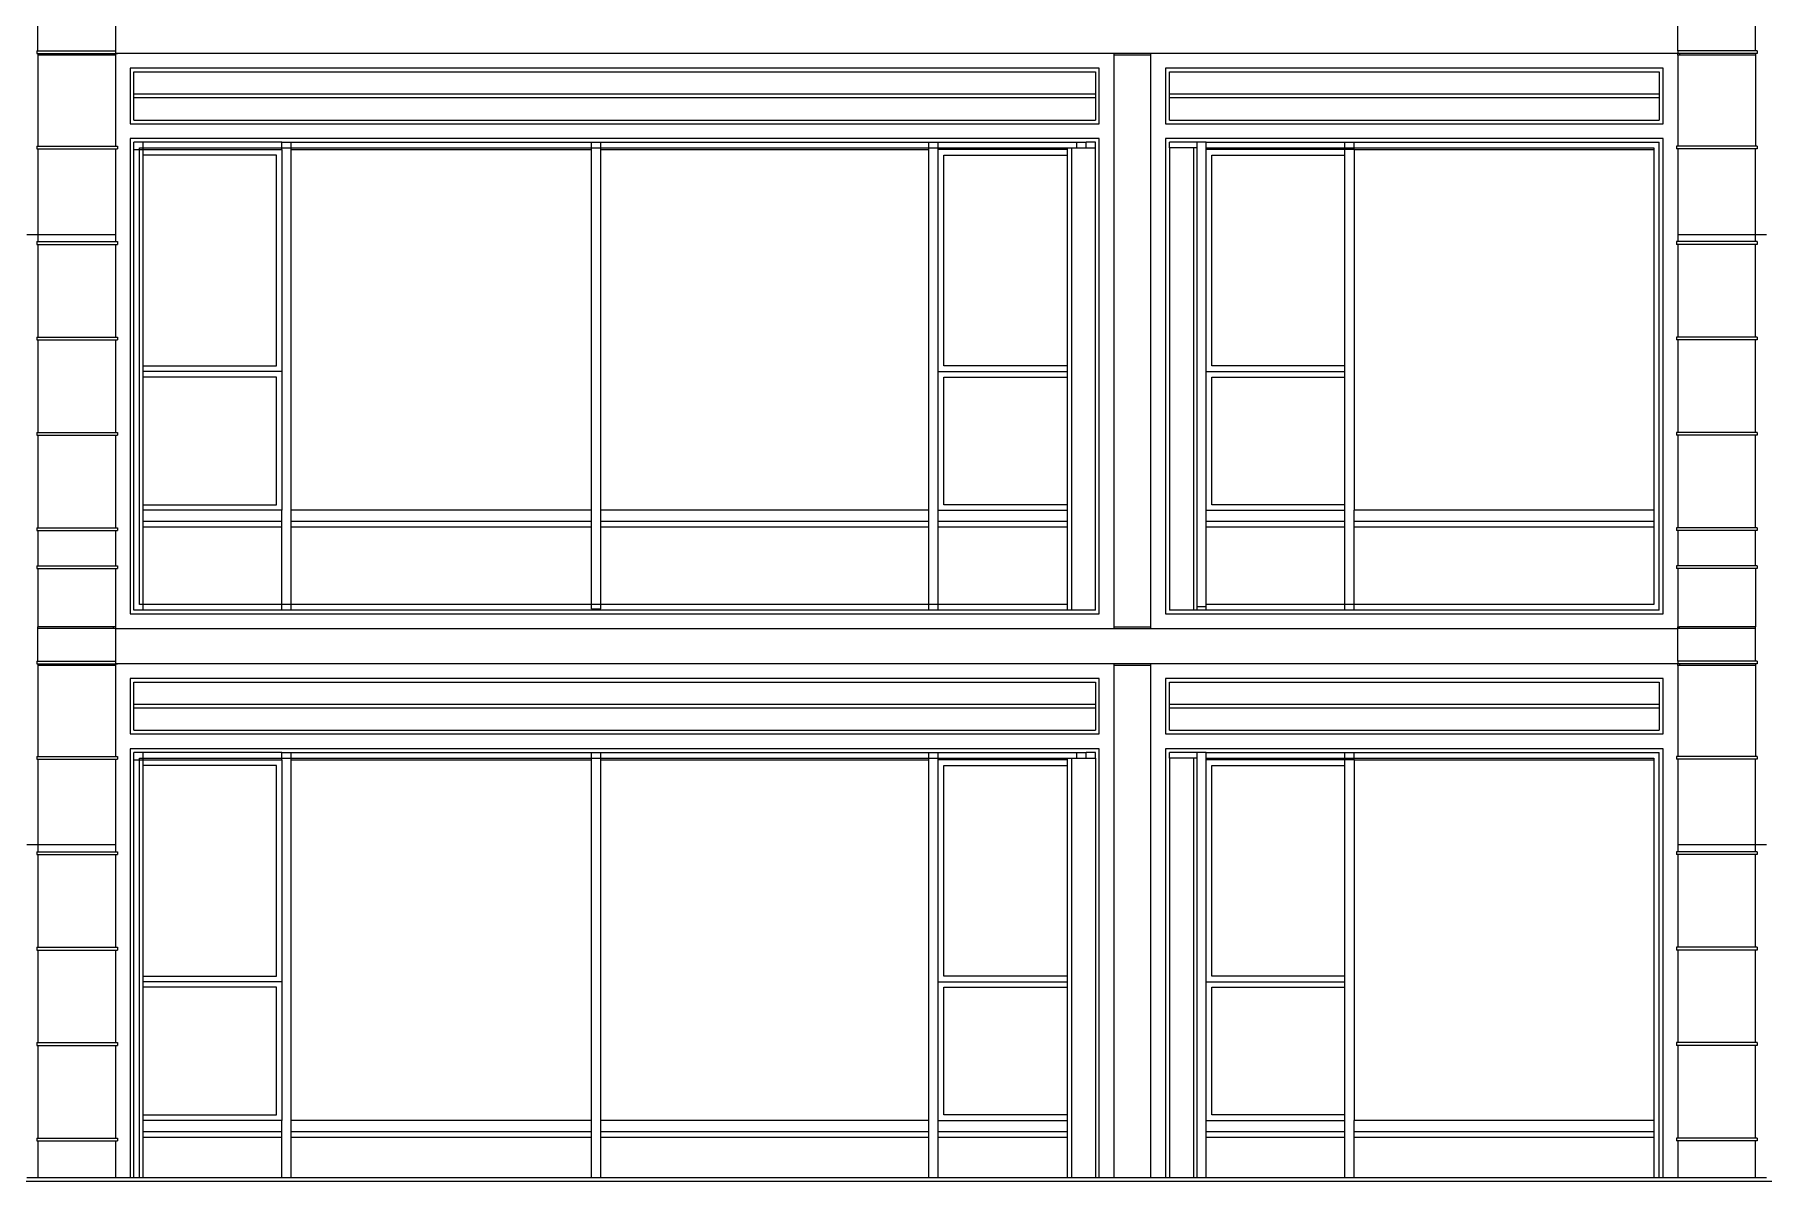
# Model space of a CAD drawing. Extents: x -311 to 61613, y 0 to 58400.
# Drawn here: x 34462 to 43813, y 7210 to 13412 of the extents above; entities that cross this region are included whole.
import ezdxf

# ---------------------------------------------------------------- set-up
doc = ezdxf.new("R2010")
doc.units = 0
doc.header["$LTSCALE"] = 1000
doc.header["$MEASUREMENT"] = 0
doc.layers.add('AD-AREA-OUTL', color=31, linetype='Continuous')

msp = doc.modelspace()

# ---------------------------------------------------------------- linework, layer by layer
at = {"layer": 'AD-AREA-OUTL', "color": 252}
for p, q in [((34479.8, 13324.2), (34479.8, 13500)), ((34900, 13500), (34900, 13324.2)), ((43349.7, 13324.2), (43349.7, 13500)), ((43769.9, 13324.2), (43769.9, 13500)), ((34474.2, 13324.2), (34479.8, 13324.2)), ((34474.2, 13324.2), (34474.2, 13309.2)), ((34474.2, 13309.2), (34479.8, 13309.2)), ((34479.8, 13324.2), (34900, 13324.2)), ((34479.8, 13309.2), (34889.7, 13309.2)), ((34479.8, 13309.2), (34479.8, 13300)), ((34479.8, 13300), (34479.8, 12808.4)), ((34889.7, 13300), (34479.8, 13300)), ((34889.7, 13309.2), (34889.7, 13300)), ((34889.7, 13309.2), (34900, 13309.2)), ((34900, 13300), (34889.7, 13300)), ((34900, 13324.2), (34900, 13310.1)), ((34909.8, 13310.1), (34900, 13310.1)), ((34900, 13309.2), (34909.8, 13309.2)), ((34900, 13309.2), (34900, 13300)), ((34900, 13300), (34900, 12808.4)), ((40299.9, 13310.1), (34909.8, 13310.1)), ((34909.8, 13310.1), (34909.8, 13309.2)), ((40299.9, 13310.1), (40299.9, 13300)), ((40500, 13310.1), (40299.9, 13310.1)), ((40299.9, 13300), (40299.9, 10210)), ((40500, 13300), (40299.9, 13300)), ((40500, 13300), (40500, 13310.1)), ((43342.3, 13310.1), (40500, 13310.1)), ((40500, 10210), (40500, 13300)), ((43349.7, 13310.1), (43342.3, 13310.1)), ((43342.3, 13310.1), (43342.3, 13309.2)), ((43349.7, 13309.2), (43342.3, 13309.2)), ((43349.7, 13324.2), (43349.7, 13310.1)), ((43769.9, 13324.2), (43349.7, 13324.2)), ((43359.9, 13309.2), (43349.7, 13309.2)), ((43349.7, 13300), (43349.7, 13309.2)), ((43359.9, 13300), (43349.7, 13300)), ((43349.7, 13300), (43349.7, 12808.4)), ((43769.9, 13309.2), (43359.9, 13309.2)), ((43359.9, 13309.2), (43359.9, 13300)), ((43769.9, 13300), (43359.9, 13300)), ((43779.8, 13324.2), (43769.9, 13324.2)), ((43779.8, 13309.2), (43769.9, 13309.2)), ((43769.9, 13309.2), (43769.9, 13300)), ((43769.9, 13300), (43769.9, 12808.4)), ((43779.8, 13324.2), (43779.8, 13309.2)), ((40219.9, 13230), (34979.7, 13230)), ((34979.7, 13230), (34979.7, 12930)), ((34999.8, 13090), (34999.8, 13210)), ((34999.8, 13210), (40199.8, 13210)), ((40199.8, 13210), (40199.8, 13090)), ((40219.9, 12930), (40219.9, 13230)), ((40579.7, 13230), (40579.7, 12930)), ((43270, 13230), (40579.7, 13230)), ((40599.8, 13090), (40599.8, 13210)), ((40599.8, 13210), (43249.9, 13210)), ((43249.9, 13210), (43249.9, 13090)), ((43270, 12930), (43270, 13230)), ((34999.8, 13070), (34999.8, 13090)), ((40199.8, 13090), (34999.8, 13090)), ((34999.8, 12950), (34999.8, 13070)), ((40199.8, 13070), (34999.8, 13070)), ((40199.8, 13090), (40199.8, 13070)), ((40199.8, 13070), (40199.8, 12950)), ((40599.8, 13070), (40599.8, 13090)), ((43249.9, 13090), (40599.8, 13090)), ((40599.8, 12950), (40599.8, 13070)), ((43249.9, 13070), (40599.8, 13070)), ((43249.9, 13090), (43249.9, 13070)), ((43249.9, 13070), (43249.9, 12950)), ((34979.7, 12930), (40219.9, 12930)), ((34999.8, 12950), (40199.8, 12950)), ((40579.7, 12930), (43270, 12930)), ((40599.8, 12950), (43249.9, 12950)), ((40219.9, 12850), (34979.7, 12850)), ((34979.7, 12850), (34979.7, 10280)), ((35049.9, 12830), (34999.8, 12830)), ((34999.8, 12790), (34999.8, 12830)), ((35799.9, 12830), (35049.9, 12830)), ((35049.9, 12800), (35049.9, 12830)), ((35799.9, 12830), (35850, 12830)), ((35799.9, 12800), (35799.9, 12830)), ((35850, 12800), (35850, 12830)), ((35850, 12830), (37474.5, 12830)), ((37474.5, 12830), (37524.6, 12830)), ((37474.5, 12800), (37474.5, 12830)), ((37524.6, 12830), (39299.8, 12830)), ((37524.6, 12800), (37524.6, 12830)), ((39299.8, 12830), (39349.9, 12830)), ((39299.8, 12800), (39299.8, 12830)), ((39349.9, 12830), (40099.9, 12830)), ((39349.9, 12800), (39349.9, 12830)), ((40099.9, 12830), (40149.7, 12830)), ((40099.9, 12800), (40099.9, 12830)), ((40199.8, 12830), (40149.7, 12830)), ((40149.7, 12800), (40149.7, 12830)), ((40199.8, 12800), (40199.8, 12830)), ((40219.9, 10280), (40219.9, 12850)), ((43270, 12850), (40579.7, 12850)), ((40579.7, 12850), (40579.7, 10280)), ((40749.7, 12830), (40599.8, 12830)), ((40599.8, 12800), (40599.8, 12830)), ((40799.8, 12830), (40749.7, 12830)), ((40749.7, 12800), (40749.7, 12830)), ((40799.8, 12800), (40799.8, 12830)), ((40799.8, 12830), (41549.8, 12830)), ((41549.8, 12800), (41549.8, 12830)), ((41549.8, 12830), (41599.9, 12830)), ((41599.9, 12830), (43249.9, 12830)), ((41599.9, 12800), (41599.9, 12830)), ((43249.9, 10300), (43249.9, 12830)), ((43270, 10280), (43270, 12850)), ((34474.2, 12808.4), (34479.8, 12808.4)), ((34474.2, 12808.4), (34474.2, 12793.4)), ((34474.2, 12793.4), (34479.8, 12793.4)), ((34479.8, 12808.4), (34900, 12808.4)), ((34479.8, 12793.4), (34900, 12793.4)), ((34479.8, 12793.4), (34479.8, 12330)), ((34900, 12808.4), (34909.8, 12808.4)), ((34900, 12793.4), (34909.8, 12793.4)), ((34900, 12793.4), (34900, 12330)), ((34909.8, 12808.4), (34909.8, 12793.4)), ((34999.8, 12790), (35029.8, 12790)), ((34999.8, 10300), (34999.8, 12790)), ((35029.8, 12790), (35029.8, 12800)), ((35029.8, 12800), (35049.9, 12800)), ((35029.8, 12790), (35049.9, 12790)), ((35029.8, 10330), (35029.8, 12790)), ((35049.9, 12790), (35049.9, 12800)), ((35049.9, 12800), (35799.9, 12800)), ((35049.9, 12760), (35049.9, 12790)), ((35049.9, 12790), (35799.9, 12790)), ((35049.9, 11620), (35049.9, 12760)), ((35769.9, 12760), (35049.9, 12760)), ((35769.9, 11620), (35769.9, 12760)), ((35799.9, 12800), (35850, 12800)), ((35799.9, 12790), (35799.9, 12800)), ((35799.9, 12790), (35799.9, 11590)), ((35850, 12790), (35850, 12800)), ((35850, 12800), (37474.5, 12800)), ((35850, 10840), (35850, 12790)), ((35850, 12790), (37474.5, 12790)), ((37474.5, 12800), (37524.6, 12800)), ((37474.5, 12790), (37474.5, 12800)), ((37474.5, 10840), (37474.5, 12790)), ((37524.6, 12800), (39299.8, 12800)), ((37524.6, 12790), (37524.6, 12800)), ((37524.6, 10840), (37524.6, 12790)), ((37524.6, 12790), (39299.8, 12790)), ((39299.8, 12800), (39349.9, 12800)), ((39299.8, 12790), (39299.8, 12800)), ((39299.8, 10840), (39299.8, 12790)), ((39349.9, 12800), (40049.8, 12800)), ((39349.9, 12790), (39349.9, 12800)), ((39349.9, 11590), (39349.9, 12790)), ((40049.8, 12790), (39349.9, 12790)), ((39379.9, 12760), (40049.8, 12760)), ((39379.9, 11620), (39379.9, 12760)), ((40049.8, 12790), (40049.8, 12800)), ((40049.8, 12800), (40069.9, 12800)), ((40049.8, 12760), (40049.8, 12790)), ((40049.8, 11620), (40049.8, 12760)), ((40069.9, 12800), (40099.9, 12800)), ((40069.9, 12800), (40069.9, 10300)), ((40099.9, 12800), (40149.7, 12800)), ((40149.7, 12800), (40199.8, 12800)), ((40199.8, 10300), (40199.8, 12800)), ((40599.8, 12800), (40599.8, 10300)), ((40730, 12800), (40599.8, 12800)), ((40730, 12800), (40730, 10300)), ((40749.7, 12800), (40730, 12800)), ((40749.7, 10320), (40749.7, 12800)), ((40799.8, 12790), (40799.8, 12800)), ((40799.8, 12800), (41549.8, 12800)), ((40799.8, 11590), (40799.8, 12790)), ((41549.8, 12790), (40799.8, 12790)), ((40829.8, 12760), (41549.8, 12760)), ((40829.8, 11620), (40829.8, 12760)), ((41549.8, 12790), (41549.8, 12800)), ((41549.8, 12800), (41599.9, 12800)), ((41549.8, 12760), (41549.8, 12790)), ((41599.9, 12790), (41549.8, 12790)), ((41549.8, 11620), (41549.8, 12760)), ((41599.9, 12800), (43219.9, 12800)), ((41599.9, 12790), (41599.9, 12800)), ((41599.9, 12790), (41599.9, 10840)), ((41599.9, 12790), (43219.9, 12790)), ((43219.9, 12800), (43219.9, 12790)), ((43219.9, 12790), (43219.9, 10840)), ((43349.7, 12808.4), (43342.3, 12808.4)), ((43342.3, 12808.4), (43342.3, 12793.4)), ((43349.7, 12793.4), (43342.3, 12793.4)), ((43769.9, 12808.4), (43349.7, 12808.4)), ((43769.9, 12793.4), (43349.7, 12793.4)), ((43349.7, 12793.4), (43349.7, 12330)), ((43779.8, 12808.4), (43769.9, 12808.4)), ((43779.8, 12793.4), (43769.9, 12793.4)), ((43769.9, 12330), (43769.9, 12793.4)), ((43779.8, 12808.4), (43779.8, 12793.4)), ((34479.8, 12330), (34419.8, 12330)), ((34474.2, 12292.5), (34479.8, 12292.5)), ((34474.2, 12292.5), (34474.2, 12277.5)), ((34474.2, 12277.5), (34479.8, 12277.5)), ((34479.8, 12330), (34479.8, 12292.5)), ((34900, 12330), (34479.8, 12330)), ((34479.8, 12292.5), (34900, 12292.5)), ((34479.8, 12277.5), (34900, 12277.5)), ((34479.8, 12277.5), (34479.8, 11776.7)), ((34900, 12330), (34900, 12292.5)), ((34900, 12292.5), (34909.8, 12292.5)), ((34900, 12277.5), (34909.8, 12277.5)), ((34900, 12277.5), (34900, 11776.7)), ((34909.8, 12292.5), (34909.8, 12277.5)), ((43349.7, 12292.5), (43342.3, 12292.5)), ((43342.3, 12292.5), (43342.3, 12277.5)), ((43349.7, 12277.5), (43342.3, 12277.5)), ((43349.7, 12330), (43349.7, 12292.5)), ((43769.9, 12330), (43349.7, 12330)), ((43769.9, 12292.5), (43349.7, 12292.5)), ((43769.9, 12277.5), (43349.7, 12277.5)), ((43349.7, 12277.5), (43349.7, 11776.7)), ((43769.9, 12292.5), (43769.9, 12330)), ((43829.8, 12330), (43769.9, 12330)), ((43779.8, 12292.5), (43769.9, 12292.5)), ((43779.8, 12277.5), (43769.9, 12277.5)), ((43769.9, 11776.7), (43769.9, 12277.5)), ((43779.8, 12292.5), (43779.8, 12277.5)), ((34474.2, 11776.7), (34479.8, 11776.7)), ((34474.2, 11776.7), (34474.2, 11761.7)), ((34474.2, 11761.7), (34479.8, 11761.7)), ((34479.8, 11776.7), (34900, 11776.7)), ((34479.8, 11761.7), (34900, 11761.7)), ((34479.8, 11761.7), (34479.8, 11260.9)), ((34900, 11776.7), (34909.8, 11776.7)), ((34900, 11761.7), (34909.8, 11761.7)), ((34900, 11761.7), (34900, 11260.9)), ((34909.8, 11776.7), (34909.8, 11761.7)), ((43349.7, 11776.7), (43342.3, 11776.7)), ((43342.3, 11776.7), (43342.3, 11761.7)), ((43349.7, 11761.7), (43342.3, 11761.7)), ((43769.9, 11776.7), (43349.7, 11776.7)), ((43769.9, 11761.7), (43349.7, 11761.7)), ((43349.7, 11761.7), (43349.7, 11260.9)), ((43779.8, 11776.7), (43769.9, 11776.7)), ((43779.8, 11761.7), (43769.9, 11761.7)), ((43769.9, 11260.9), (43769.9, 11761.7)), ((43779.8, 11776.7), (43779.8, 11761.7)), ((35049.9, 11590), (35049.9, 11620)), ((35049.9, 11620), (35769.9, 11620)), ((40049.8, 11620), (39379.9, 11620)), ((40049.8, 11590), (40049.8, 11620)), ((41549.8, 11620), (40829.8, 11620)), ((41549.8, 11590), (41549.8, 11620)), ((35049.9, 11560), (35049.9, 11590)), ((35799.9, 11590), (35049.9, 11590)), ((35049.9, 10870), (35049.9, 11560)), ((35769.9, 11560), (35049.9, 11560)), ((35769.9, 10870), (35769.9, 11560)), ((35799.9, 11590), (35799.9, 10840)), ((39349.9, 10840), (39349.9, 11590)), ((39349.9, 11590), (40049.8, 11590)), ((39379.9, 11560), (40049.8, 11560)), ((39379.9, 10870), (39379.9, 11560)), ((40049.8, 11560), (40049.8, 11590)), ((40049.8, 10870), (40049.8, 11560)), ((40799.8, 10840), (40799.8, 11590)), ((40799.8, 11590), (41549.8, 11590)), ((40829.8, 11560), (41549.8, 11560)), ((40829.8, 10870), (40829.8, 11560)), ((41549.8, 11560), (41549.8, 11590)), ((41549.8, 10870), (41549.8, 11560)), ((34474.2, 11260.9), (34479.8, 11260.9)), ((34474.2, 11260.9), (34474.2, 11245.9)), ((34474.2, 11245.9), (34479.8, 11245.9)), ((34479.8, 11260.9), (34900, 11260.9)), ((34479.8, 11245.9), (34900, 11245.9)), ((34479.8, 11245.9), (34479.8, 10745)), ((34900, 11260.9), (34909.8, 11260.9)), ((34900, 11245.9), (34909.8, 11245.9)), ((34900, 11245.9), (34900, 10745)), ((34909.8, 11260.9), (34909.8, 11245.9)), ((43349.7, 11260.9), (43342.3, 11260.9)), ((43342.3, 11260.9), (43342.3, 11245.9)), ((43349.7, 11245.9), (43342.3, 11245.9)), ((43769.9, 11260.9), (43349.7, 11260.9)), ((43769.9, 11245.9), (43349.7, 11245.9)), ((43349.7, 11245.9), (43349.7, 10745)), ((43779.8, 11260.9), (43769.9, 11260.9)), ((43779.8, 11245.9), (43769.9, 11245.9)), ((43769.9, 10745), (43769.9, 11245.9)), ((43779.8, 11260.9), (43779.8, 11245.9)), ((35049.9, 10840), (35049.9, 10870)), ((35049.9, 10870), (35769.9, 10870)), ((40049.8, 10870), (39379.9, 10870)), ((40049.8, 10840), (40049.8, 10870)), ((41549.8, 10870), (40829.8, 10870)), ((41549.8, 10840), (41549.8, 10870)), ((35049.9, 10780), (35049.9, 10840)), ((35799.9, 10840), (35049.9, 10840)), ((35049.9, 10750), (35049.9, 10780)), ((35049.9, 10780), (35799.9, 10780)), ((35799.9, 10780), (35799.9, 10840)), ((35799.9, 10750), (35799.9, 10780)), ((35850, 10780), (35850, 10840)), ((37474.5, 10840), (35850, 10840)), ((35850, 10750), (35850, 10780)), ((35850, 10780), (37474.5, 10780)), ((37474.5, 10780), (37474.5, 10840)), ((37474.5, 10750), (37474.5, 10780)), ((37524.6, 10780), (37524.6, 10840)), ((39299.8, 10840), (37524.6, 10840)), ((37524.6, 10750), (37524.6, 10780)), ((37524.6, 10780), (39299.8, 10780)), ((39299.8, 10780), (39299.8, 10840)), ((39299.8, 10750), (39299.8, 10780)), ((39349.9, 10780), (39349.9, 10840)), ((39349.9, 10840), (40049.8, 10840)), ((39349.9, 10750), (39349.9, 10780)), ((39349.9, 10780), (40049.8, 10780)), ((40049.8, 10780), (40049.8, 10840)), ((40049.8, 10750), (40049.8, 10780)), ((40799.8, 10780), (40799.8, 10840)), ((40799.8, 10840), (41549.8, 10840)), ((40799.8, 10750), (40799.8, 10780)), ((40799.8, 10780), (41549.8, 10780)), ((41549.8, 10780), (41549.8, 10840)), ((41549.8, 10750), (41549.8, 10780)), ((41599.9, 10780), (41599.9, 10840)), ((43219.9, 10840), (41599.9, 10840)), ((41599.9, 10750), (41599.9, 10780)), ((41599.9, 10780), (43219.9, 10780)), ((43219.9, 10840), (43219.9, 10780)), ((43219.9, 10780), (43219.9, 10750)), ((34474.2, 10745), (34479.8, 10745)), ((34474.2, 10745), (34474.2, 10730)), ((34474.2, 10730), (34479.8, 10730)), ((34479.8, 10745), (34900, 10745)), ((34479.8, 10730), (34900, 10730)), ((34479.8, 10730), (34479.8, 10540)), ((34900, 10745), (34909.8, 10745)), ((34900, 10730), (34909.8, 10730)), ((34900, 10730), (34900, 10540)), ((34909.8, 10745), (34909.8, 10730)), ((35049.9, 10330), (35049.9, 10750)), ((35049.9, 10750), (35799.9, 10750)), ((35799.9, 10330), (35799.9, 10750)), ((35850, 10330), (35850, 10750)), ((35850, 10750), (37474.5, 10750)), ((37474.5, 10330), (37474.5, 10750)), ((37524.6, 10330), (37524.6, 10750)), ((37524.6, 10750), (39299.8, 10750)), ((39299.8, 10330), (39299.8, 10750)), ((39349.9, 10330), (39349.9, 10750)), ((39349.9, 10750), (40049.8, 10750)), ((40049.8, 10330), (40049.8, 10750)), ((40799.8, 10330), (40799.8, 10750)), ((40799.8, 10750), (41549.8, 10750)), ((41549.8, 10330), (41549.8, 10750)), ((41599.9, 10330), (41599.9, 10750)), ((41599.9, 10750), (43219.9, 10750)), ((43219.9, 10750), (43219.9, 10330)), ((43349.7, 10745), (43342.3, 10745)), ((43342.3, 10745), (43342.3, 10730)), ((43349.7, 10730), (43342.3, 10730)), ((43769.9, 10745), (43349.7, 10745)), ((43769.9, 10730), (43349.7, 10730)), ((43349.7, 10730), (43349.7, 10540)), ((43779.8, 10745), (43769.9, 10745)), ((43779.8, 10730), (43769.9, 10730)), ((43769.9, 10540), (43769.9, 10730)), ((43779.8, 10745), (43779.8, 10730)), ((34474.2, 10540), (34479.8, 10540)), ((34474.2, 10540), (34474.2, 10525)), ((34474.2, 10525), (34479.8, 10525)), ((34479.8, 10540), (34900, 10540)), ((34479.8, 10525), (34900, 10525)), ((34479.8, 10525), (34479.8, 10210)), ((34900, 10540), (34909.8, 10540)), ((34900, 10525), (34909.8, 10525)), ((34900, 10525), (34900, 10210)), ((34909.8, 10540), (34909.8, 10525)), ((43349.7, 10540), (43342.3, 10540)), ((43342.3, 10540), (43342.3, 10525)), ((43349.7, 10525), (43342.3, 10525)), ((43769.9, 10540), (43349.7, 10540)), ((43769.9, 10525), (43349.7, 10525)), ((43349.7, 10525), (43349.7, 10210)), ((43779.8, 10540), (43769.9, 10540)), ((43779.8, 10525), (43769.9, 10525)), ((43769.9, 10525), (43769.9, 10210)), ((43779.8, 10540), (43779.8, 10525)), ((35049.9, 10300), (34999.8, 10300)), ((35049.9, 10330), (35029.8, 10330)), ((35049.9, 10300), (35049.9, 10330)), ((35799.9, 10330), (35049.9, 10330)), ((35799.9, 10300), (35049.9, 10300)), ((35799.9, 10300), (35799.9, 10330)), ((35850, 10330), (35799.9, 10330)), ((35850, 10300), (35799.9, 10300)), ((35850, 10300), (35850, 10330)), ((37474.5, 10330), (35850, 10330)), ((39299.8, 10300), (35850, 10300)), ((37524.6, 10330), (37474.5, 10330)), ((37474.5, 10306.1), (37474.5, 10330)), ((37474.5, 10306.1), (37524.6, 10306.1)), ((37524.6, 10306.1), (37524.6, 10330)), ((39299.8, 10330), (37524.6, 10330)), ((39349.9, 10330), (39299.8, 10330)), ((39299.8, 10300), (39299.8, 10330)), ((39349.9, 10300), (39299.8, 10300)), ((39349.9, 10300), (39349.9, 10330)), ((40049.8, 10330), (39349.9, 10330)), ((40049.8, 10300), (39349.9, 10300)), ((40049.8, 10300), (40049.8, 10330)), ((40069.9, 10300), (40049.8, 10300)), ((40199.8, 10300), (40069.9, 10300)), ((40730, 10300), (40599.8, 10300)), ((40749.7, 10300), (40730, 10300)), ((40749.7, 10320), (40799.8, 10320)), ((40749.7, 10300), (40749.7, 10320)), ((40799.8, 10300), (40749.7, 10300)), ((40799.8, 10320), (40799.8, 10330)), ((41549.8, 10330), (40799.8, 10330)), ((40799.8, 10300), (40799.8, 10320)), ((41549.8, 10300), (40799.8, 10300)), ((41549.8, 10300), (41549.8, 10330)), ((41599.9, 10330), (41549.8, 10330)), ((41599.9, 10300), (41549.8, 10300)), ((41599.9, 10300), (41599.9, 10330)), ((43219.9, 10330), (41599.9, 10330)), ((43249.9, 10300), (41599.9, 10300)), ((34889.7, 10210), (34479.8, 10210)), ((34479.8, 10200), (34479.8, 10210)), ((34889.7, 10200), (34479.8, 10200)), ((34479.8, 10024.2), (34479.8, 10200)), ((34900, 10210), (34889.7, 10210)), ((34889.7, 10200), (34889.7, 10210)), ((34900, 10200), (34889.7, 10200)), ((34900, 10210), (34900, 10200)), ((34900, 10200), (34900, 10024.2)), ((34900, 10200), (40299.9, 10200)), ((34979.7, 10280), (40219.9, 10280)), ((40299.9, 10210), (40299.9, 10200)), ((40299.9, 10210), (40500, 10210)), ((40299.9, 10200), (40500, 10200)), ((40500, 10200), (40500, 10210)), ((40500, 10200), (43349.7, 10200)), ((40579.7, 10280), (43270, 10280)), ((43349.7, 10200), (43349.7, 10210)), ((43349.7, 10210), (43359.9, 10210)), ((43359.9, 10200), (43349.7, 10200)), ((43349.7, 10024.2), (43349.7, 10200)), ((43769.9, 10210), (43359.9, 10210)), ((43359.9, 10200), (43359.9, 10210)), ((43769.9, 10200), (43359.9, 10200)), ((43769.9, 10200), (43769.9, 10210)), ((43769.9, 10024.2), (43769.9, 10200)), ((34474.2, 10024.2), (34479.8, 10024.2)), ((34474.2, 10024.2), (34474.2, 10009.2)), ((34474.2, 10009.2), (34479.8, 10009.2)), ((34479.8, 10024.2), (34900, 10024.2)), ((34479.8, 10009.2), (34889.7, 10009.2)), ((34479.8, 10009.2), (34479.8, 10000)), ((34889.7, 10009.2), (34889.7, 10000)), ((34889.7, 10009.2), (34900, 10009.2)), ((34900, 10024.2), (34900, 10010)), ((34909.8, 10010), (34900, 10010)), ((34900, 10009.2), (34909.8, 10009.2)), ((34900, 10009.2), (34900, 10000)), ((40299.9, 10010), (34909.8, 10010)), ((34909.8, 10010), (34909.8, 10009.2)), ((40299.9, 10010), (40299.9, 10000)), ((40500, 10010), (40299.9, 10010)), ((40500, 10000), (40500, 10010)), ((43342.3, 10010), (40500, 10010)), ((43349.7, 10010), (43342.3, 10010)), ((43342.3, 10010), (43342.3, 10009.2)), ((43349.7, 10009.2), (43342.3, 10009.2)), ((43349.7, 10024.2), (43349.7, 10010)), ((43769.9, 10024.2), (43349.7, 10024.2)), ((43359.9, 10009.2), (43349.7, 10009.2)), ((43349.7, 10000), (43349.7, 10009.2)), ((43769.9, 10009.2), (43359.9, 10009.2)), ((43359.9, 10009.2), (43359.9, 10000)), ((43779.8, 10024.2), (43769.9, 10024.2)), ((43779.8, 10009.2), (43769.9, 10009.2)), ((43769.9, 10009.2), (43769.9, 10000)), ((43779.8, 10024.2), (43779.8, 10009.2)), ((34479.8, 10000), (34479.8, 9508.4)), ((34889.7, 10000), (34479.8, 10000)), ((34900, 10000), (34889.7, 10000)), ((34900, 10000), (34900, 9508.4)), ((40219.9, 9930), (34979.7, 9930)), ((34979.7, 9930), (34979.7, 9630)), ((40219.9, 9630), (40219.9, 9930)), ((40299.9, 10000), (40299.9, 7230.3)), ((40500, 10000), (40299.9, 10000)), ((40500, 7230.3), (40500, 10000)), ((40579.7, 9930), (40579.7, 9630)), ((43270, 9930), (40579.7, 9930)), ((43270, 9630), (43270, 9930)), ((43359.9, 10000), (43349.7, 10000)), ((43349.7, 10000), (43349.7, 9508.4)), ((43769.9, 10000), (43359.9, 10000)), ((43769.9, 10000), (43769.9, 9508.4)), ((34999.8, 9790), (34999.8, 9910)), ((34999.8, 9910), (40199.8, 9910)), ((40199.8, 9910), (40199.8, 9790)), ((40599.8, 9790), (40599.8, 9910)), ((40599.8, 9910), (43249.9, 9910)), ((43249.9, 9910), (43249.9, 9790)), ((34999.8, 9770), (34999.8, 9790)), ((40199.8, 9790), (34999.8, 9790)), ((34999.8, 9650), (34999.8, 9770)), ((40199.8, 9770), (34999.8, 9770)), ((40199.8, 9790), (40199.8, 9770)), ((40199.8, 9770), (40199.8, 9650)), ((40599.8, 9770), (40599.8, 9790)), ((43249.9, 9790), (40599.8, 9790)), ((40599.8, 9650), (40599.8, 9770)), ((43249.9, 9770), (40599.8, 9770)), ((43249.9, 9790), (43249.9, 9770)), ((43249.9, 9770), (43249.9, 9650)), ((34999.8, 9650), (40199.8, 9650)), ((40599.8, 9650), (43249.9, 9650)), ((34979.7, 9630), (40219.9, 9630)), ((40219.9, 9550), (34979.7, 9550)), ((34979.7, 9550), (34979.7, 7230.3)), ((40219.9, 7230.3), (40219.9, 9550)), ((40579.7, 9630), (43270, 9630)), ((43270, 9550), (40579.7, 9550)), ((40579.7, 9550), (40579.7, 7230.3)), ((43270, 7230.3), (43270, 9550)), ((34474.2, 9508.4), (34479.8, 9508.4)), ((34474.2, 9508.4), (34474.2, 9493.4)), ((34474.2, 9493.4), (34479.8, 9493.4)), ((34479.8, 9508.4), (34900, 9508.4)), ((34479.8, 9493.4), (34900, 9493.4)), ((34479.8, 9493.4), (34479.8, 9030)), ((34900, 9508.4), (34909.8, 9508.4)), ((34900, 9493.4), (34909.8, 9493.4)), ((34900, 9493.4), (34900, 9030)), ((34909.8, 9508.4), (34909.8, 9493.4)), ((35049.9, 9530), (34999.8, 9530)), ((34999.8, 9490), (34999.8, 9530)), ((34999.8, 9490), (35029.8, 9490)), ((34999.8, 7230.3), (34999.8, 9490)), ((35029.8, 9490), (35029.8, 9500)), ((35029.8, 9500), (35049.9, 9500)), ((35029.8, 9490), (35049.9, 9490)), ((35029.8, 7230.3), (35029.8, 9490)), ((35799.9, 9530), (35049.9, 9530)), ((35049.9, 9500), (35049.9, 9530)), ((35049.9, 9490), (35049.9, 9500)), ((35049.9, 9500), (35799.9, 9500)), ((35049.9, 9460), (35049.9, 9490)), ((35049.9, 9490), (35799.9, 9490)), ((35049.9, 8320), (35049.9, 9460)), ((35769.9, 9460), (35049.9, 9460)), ((35769.9, 8320), (35769.9, 9460)), ((35799.9, 9530), (35850, 9530)), ((35799.9, 9500), (35799.9, 9530)), ((35799.9, 9500), (35850, 9500)), ((35799.9, 9490), (35799.9, 9500)), ((35799.9, 9490), (35799.9, 8290)), ((35850, 9500), (35850, 9530)), ((35850, 9530), (37474.5, 9530)), ((35850, 9500), (37474.5, 9500)), ((35850, 9490), (35850, 9500)), ((35850, 7540), (35850, 9490)), ((35850, 9490), (37474.5, 9490)), ((37474.5, 9530), (37524.6, 9530)), ((37474.5, 9500), (37474.5, 9530)), ((37474.5, 9500), (37524.6, 9500)), ((37474.5, 9490), (37474.5, 9500)), ((37474.5, 7540), (37474.5, 9490)), ((37524.6, 9530), (39299.8, 9530)), ((37524.6, 9500), (37524.6, 9530)), ((37524.6, 9500), (39299.8, 9500)), ((37524.6, 9490), (37524.6, 9500)), ((37524.6, 7540), (37524.6, 9490)), ((37524.6, 9490), (39299.8, 9490)), ((39299.8, 9530), (39349.9, 9530)), ((39299.8, 9500), (39299.8, 9530)), ((39299.8, 9500), (39349.9, 9500)), ((39299.8, 9490), (39299.8, 9500)), ((39299.8, 7540), (39299.8, 9490)), ((39349.9, 9530), (40099.9, 9530)), ((39349.9, 9500), (39349.9, 9530)), ((39349.9, 9500), (40049.8, 9500)), ((39349.9, 9490), (39349.9, 9500)), ((39349.9, 8290), (39349.9, 9490)), ((40049.8, 9490), (39349.9, 9490)), ((39379.9, 9460), (40049.8, 9460)), ((39379.9, 8320), (39379.9, 9460)), ((40049.8, 9490), (40049.8, 9500)), ((40049.8, 9500), (40069.9, 9500)), ((40049.8, 9460), (40049.8, 9490)), ((40049.8, 8320), (40049.8, 9460)), ((40069.9, 9500), (40099.9, 9500)), ((40069.9, 9500), (40069.9, 7230.3)), ((40099.9, 9530), (40149.7, 9530)), ((40099.9, 9500), (40099.9, 9530)), ((40099.9, 9500), (40149.7, 9500)), ((40199.8, 9530), (40149.7, 9530)), ((40149.7, 9500), (40149.7, 9530)), ((40149.7, 9500), (40199.8, 9500)), ((40199.8, 9500), (40199.8, 9530)), ((40199.8, 9500), (40199.8, 7230.3)), ((40749.7, 9530), (40599.8, 9530)), ((40599.8, 9500), (40599.8, 9530)), ((40599.8, 9500), (40599.8, 7230.3)), ((40730, 9500), (40599.8, 9500)), ((40730, 9500), (40730, 7230.3)), ((40749.7, 9500), (40730, 9500)), ((40799.8, 9530), (40749.7, 9530)), ((40749.7, 9500), (40749.7, 9530)), ((40749.7, 7230.3), (40749.7, 9500)), ((40799.8, 9500), (40799.8, 9530)), ((40799.8, 9530), (41549.8, 9530)), ((40799.8, 9490), (40799.8, 9500)), ((40799.8, 9500), (41549.8, 9500)), ((40799.8, 8290), (40799.8, 9490)), ((41549.8, 9490), (40799.8, 9490)), ((40829.8, 9460), (41549.8, 9460)), ((40829.8, 8320), (40829.8, 9460)), ((41549.8, 9500), (41549.8, 9530)), ((41549.8, 9530), (41599.9, 9530)), ((41549.8, 9490), (41549.8, 9500)), ((41549.8, 9500), (41599.9, 9500)), ((41549.8, 9460), (41549.8, 9490)), ((41599.9, 9490), (41549.8, 9490)), ((41549.8, 8320), (41549.8, 9460)), ((41599.9, 9530), (43249.9, 9530)), ((41599.9, 9500), (41599.9, 9530)), ((41599.9, 9500), (43219.9, 9500)), ((41599.9, 9490), (41599.9, 9500)), ((41599.9, 9490), (41599.9, 7540)), ((41599.9, 9490), (43219.9, 9490)), ((43219.9, 9500), (43219.9, 9490)), ((43219.9, 9490), (43219.9, 7540)), ((43249.9, 7230.3), (43249.9, 9530)), ((43349.7, 9508.4), (43342.3, 9508.4)), ((43342.3, 9508.4), (43342.3, 9493.4)), ((43349.7, 9493.4), (43342.3, 9493.4)), ((43769.9, 9508.4), (43349.7, 9508.4)), ((43769.9, 9493.4), (43349.7, 9493.4)), ((43349.7, 9493.4), (43349.7, 9030)), ((43779.8, 9508.4), (43769.9, 9508.4)), ((43779.8, 9493.4), (43769.9, 9493.4)), ((43769.9, 9030), (43769.9, 9493.4)), ((43779.8, 9508.4), (43779.8, 9493.4)), ((34479.8, 9030), (34419.8, 9030)), ((34474.2, 8992.5), (34479.8, 8992.5)), ((34474.2, 8992.5), (34474.2, 8977.5)), ((34474.2, 8977.5), (34479.8, 8977.5)), ((34479.8, 9030), (34479.8, 8992.5)), ((34900, 9030), (34479.8, 9030)), ((34479.8, 8992.5), (34900, 8992.5)), ((34479.8, 8977.5), (34900, 8977.5)), ((34479.8, 8977.5), (34479.8, 8476.7)), ((34900, 9030), (34900, 8992.5)), ((34900, 8992.5), (34909.8, 8992.5)), ((34900, 8977.5), (34909.8, 8977.5)), ((34900, 8977.5), (34900, 8476.7)), ((34909.8, 8992.5), (34909.8, 8977.5)), ((43349.7, 8992.5), (43342.3, 8992.5)), ((43342.3, 8992.5), (43342.3, 8977.5)), ((43349.7, 8977.5), (43342.3, 8977.5)), ((43349.7, 9030), (43349.7, 8992.5)), ((43769.9, 9030), (43349.7, 9030)), ((43769.9, 8992.5), (43349.7, 8992.5)), ((43769.9, 8977.5), (43349.7, 8977.5)), ((43349.7, 8977.5), (43349.7, 8476.7)), ((43829.8, 9030), (43769.9, 9030)), ((43769.9, 8992.5), (43769.9, 9030)), ((43779.8, 8992.5), (43769.9, 8992.5)), ((43779.8, 8977.5), (43769.9, 8977.5)), ((43769.9, 8476.7), (43769.9, 8977.5)), ((43779.8, 8992.5), (43779.8, 8977.5)), ((34474.2, 8476.7), (34479.8, 8476.7)), ((34474.2, 8476.7), (34474.2, 8461.7)), ((34474.2, 8461.7), (34479.8, 8461.7)), ((34479.8, 8476.7), (34900, 8476.7)), ((34479.8, 8461.7), (34900, 8461.7)), ((34479.8, 8461.7), (34479.8, 7960.9)), ((34900, 8476.7), (34909.8, 8476.7)), ((34900, 8461.7), (34909.8, 8461.7)), ((34900, 8461.7), (34900, 7960.9)), ((34909.8, 8476.7), (34909.8, 8461.7)), ((43349.7, 8476.7), (43342.3, 8476.7)), ((43342.3, 8476.7), (43342.3, 8461.7)), ((43349.7, 8461.7), (43342.3, 8461.7)), ((43769.9, 8476.7), (43349.7, 8476.7)), ((43769.9, 8461.7), (43349.7, 8461.7)), ((43349.7, 8461.7), (43349.7, 7960.9)), ((43779.8, 8476.7), (43769.9, 8476.7)), ((43779.8, 8461.7), (43769.9, 8461.7)), ((43769.9, 7960.9), (43769.9, 8461.7)), ((43779.8, 8476.7), (43779.8, 8461.7)), ((35049.9, 8290), (35049.9, 8320)), ((35049.9, 8320), (35769.9, 8320)), ((35049.9, 8260), (35049.9, 8290)), ((35799.9, 8290), (35049.9, 8290)), ((35049.9, 7570), (35049.9, 8260)), ((35769.9, 8260), (35049.9, 8260)), ((35769.9, 7570), (35769.9, 8260)), ((35799.9, 8290), (35799.9, 7540)), ((39349.9, 7540), (39349.9, 8290)), ((39349.9, 8290), (40049.8, 8290)), ((40049.8, 8320), (39379.9, 8320)), ((39379.9, 8260), (40049.8, 8260)), ((39379.9, 7570), (39379.9, 8260)), ((40049.8, 8290), (40049.8, 8320)), ((40049.8, 8260), (40049.8, 8290)), ((40049.8, 7570), (40049.8, 8260)), ((40799.8, 7540), (40799.8, 8290)), ((40799.8, 8290), (41549.8, 8290)), ((41549.8, 8320), (40829.8, 8320)), ((40829.8, 8260), (41549.8, 8260)), ((40829.8, 7570), (40829.8, 8260)), ((41549.8, 8290), (41549.8, 8320)), ((41549.8, 8260), (41549.8, 8290)), ((41549.8, 7570), (41549.8, 8260)), ((34474.2, 7960.9), (34479.8, 7960.9)), ((34474.2, 7960.9), (34474.2, 7945.8)), ((34479.8, 7960.9), (34900, 7960.9)), ((34900, 7960.9), (34909.8, 7960.9)), ((34909.8, 7960.9), (34909.8, 7945.8)), ((43349.7, 7960.9), (43342.3, 7960.9)), ((43342.3, 7960.9), (43342.3, 7945.8)), ((43769.9, 7960.9), (43349.7, 7960.9)), ((43779.8, 7960.9), (43769.9, 7960.9)), ((43779.8, 7960.9), (43779.8, 7945.8)), ((34474.2, 7945.8), (34479.8, 7945.8)), ((34479.8, 7945.8), (34900, 7945.8)), ((34479.8, 7945.8), (34479.8, 7445)), ((34900, 7945.8), (34909.8, 7945.8)), ((34900, 7945.8), (34900, 7445)), ((43349.7, 7945.8), (43342.3, 7945.8)), ((43769.9, 7945.8), (43349.7, 7945.8)), ((43349.7, 7945.8), (43349.7, 7445)), ((43779.8, 7945.8), (43769.9, 7945.8)), ((43769.9, 7445), (43769.9, 7945.8)), ((35049.9, 7540), (35049.9, 7570)), ((35049.9, 7570), (35769.9, 7570)), ((35049.9, 7480), (35049.9, 7540)), ((35799.9, 7540), (35049.9, 7540)), ((35799.9, 7480), (35799.9, 7540)), ((35850, 7480), (35850, 7540)), ((37474.5, 7540), (35850, 7540)), ((37474.5, 7480), (37474.5, 7540)), ((37524.6, 7480), (37524.6, 7540)), ((39299.8, 7540), (37524.6, 7540)), ((39299.8, 7480), (39299.8, 7540)), ((39349.9, 7480), (39349.9, 7540)), ((39349.9, 7540), (40049.8, 7540)), ((40049.8, 7570), (39379.9, 7570)), ((40049.8, 7540), (40049.8, 7570)), ((40049.8, 7480), (40049.8, 7540)), ((40799.8, 7480), (40799.8, 7540)), ((40799.8, 7540), (41549.8, 7540)), ((41549.8, 7570), (40829.8, 7570)), ((41549.8, 7540), (41549.8, 7570)), ((41549.8, 7480), (41549.8, 7540)), ((41599.9, 7480), (41599.9, 7540)), ((43219.9, 7540), (41599.9, 7540)), ((43219.9, 7540), (43219.9, 7480)), ((34474.2, 7445), (34479.8, 7445)), ((34474.2, 7445), (34474.2, 7430)), ((34474.2, 7430), (34479.8, 7430)), ((34479.8, 7445), (34900, 7445)), ((34479.8, 7430), (34900, 7430)), ((34479.8, 7430), (34479.8, 7230.3)), ((34900, 7445), (34909.8, 7445)), ((34900, 7430), (34909.8, 7430)), ((34900, 7430), (34900, 7230.3)), ((34909.8, 7445), (34909.8, 7430)), ((35049.9, 7450), (35049.9, 7480)), ((35049.9, 7480), (35799.9, 7480)), ((35049.9, 7230.3), (35049.9, 7450)), ((35049.9, 7450), (35799.9, 7450)), ((35799.9, 7450), (35799.9, 7480)), ((35799.9, 7230.3), (35799.9, 7450)), ((35850, 7450), (35850, 7480)), ((35850, 7480), (37474.5, 7480)), ((35850, 7230.3), (35850, 7450)), ((35850, 7450), (37474.5, 7450)), ((37474.5, 7450), (37474.5, 7480)), ((37474.5, 7230.3), (37474.5, 7450)), ((37524.6, 7450), (37524.6, 7480)), ((37524.6, 7480), (39299.8, 7480)), ((37524.6, 7230.3), (37524.6, 7450)), ((37524.6, 7450), (39299.8, 7450)), ((39299.8, 7450), (39299.8, 7480)), ((39299.8, 7230.3), (39299.8, 7450)), ((39349.9, 7450), (39349.9, 7480)), ((39349.9, 7480), (40049.8, 7480)), ((39349.9, 7230.3), (39349.9, 7450)), ((39349.9, 7450), (40049.8, 7450)), ((40049.8, 7450), (40049.8, 7480)), ((40049.8, 7230.3), (40049.8, 7450)), ((40799.8, 7450), (40799.8, 7480)), ((40799.8, 7480), (41549.8, 7480)), ((40799.8, 7230.3), (40799.8, 7450)), ((40799.8, 7450), (41549.8, 7450)), ((41549.8, 7450), (41549.8, 7480)), ((41549.8, 7230.3), (41549.8, 7450)), ((41599.9, 7450), (41599.9, 7480)), ((41599.9, 7480), (43219.9, 7480)), ((41599.9, 7230.3), (41599.9, 7450)), ((41599.9, 7450), (43219.9, 7450)), ((43219.9, 7480), (43219.9, 7450)), ((43219.9, 7450), (43219.9, 7230.3)), ((43349.7, 7445), (43342.3, 7445)), ((43342.3, 7445), (43342.3, 7430)), ((43349.7, 7430), (43342.3, 7430)), ((43769.9, 7445), (43349.7, 7445)), ((43769.9, 7430), (43349.7, 7430)), ((43349.7, 7430), (43349.7, 7230.3)), ((43779.8, 7445), (43769.9, 7445)), ((43779.8, 7430), (43769.9, 7430)), ((43769.9, 7230.3), (43769.9, 7430)), ((43779.8, 7445), (43779.8, 7430)), ((61470.2, 7210.4), (30749.9, 7210.4)), ((34479.8, 7230.3), (34419.8, 7230.3)), ((34900, 7230.3), (34479.8, 7230.3)), ((34979.7, 7230.3), (34900, 7230.3)), ((34999.8, 7230.3), (34979.7, 7230.3)), ((35029.8, 7230.3), (34999.8, 7230.3)), ((35049.9, 7230.3), (35029.8, 7230.3)), ((35799.9, 7230.3), (35049.9, 7230.3)), ((35850, 7230.3), (35799.9, 7230.3)), ((37474.5, 7230.3), (35850, 7230.3)), ((37524.6, 7230.3), (37474.5, 7230.3)), ((39299.8, 7230.3), (37524.6, 7230.3)), ((39349.9, 7230.3), (39299.8, 7230.3)), ((40049.8, 7230.3), (39349.9, 7230.3)), ((40069.9, 7230.3), (40049.8, 7230.3)), ((40199.8, 7230.3), (40069.9, 7230.3)), ((40219.9, 7230.3), (40199.8, 7230.3)), ((40299.9, 7230.3), (40219.9, 7230.3)), ((40500, 7230.3), (40299.9, 7230.3)), ((40579.7, 7230.3), (40500, 7230.3)), ((40599.8, 7230.3), (40579.7, 7230.3)), ((40730, 7230.3), (40599.8, 7230.3)), ((40749.7, 7230.3), (40730, 7230.3)), ((40799.8, 7230.3), (40749.7, 7230.3)), ((41549.8, 7230.3), (40799.8, 7230.3)), ((41599.9, 7230.3), (41549.8, 7230.3)), ((43219.9, 7230.3), (41599.9, 7230.3)), ((43249.9, 7230.3), (43219.9, 7230.3)), ((43270, 7230.3), (43249.9, 7230.3)), ((43349.7, 7230.3), (43270, 7230.3)), ((43769.9, 7230.3), (43349.7, 7230.3)), ((43829.8, 7230.3), (43769.9, 7230.3))]:
    msp.add_line(p, q, dxfattribs=at)

doc.saveas('drawing.dxf')
